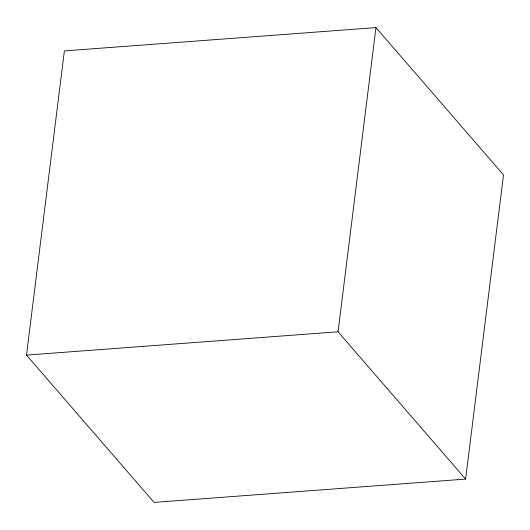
<?xml version="1.0" encoding="UTF-8"?>
<svg xmlns="http://www.w3.org/2000/svg" width="530" height="530" viewBox="0 0 530 530"><rect width="100%" height="100%" fill="white"/><g stroke="black" fill="none" stroke-linecap="round" stroke-linejoin="round"><path stroke-width="0.79" d="M26.5 355.1L64.388 50.907L375.949 27.593L503.5 174.9L465.612 479.093L154.051 502.407L26.5 355.1L338.06 331.787L465.612 479.093M338.06 331.787L375.949 27.593"/></g></svg>
